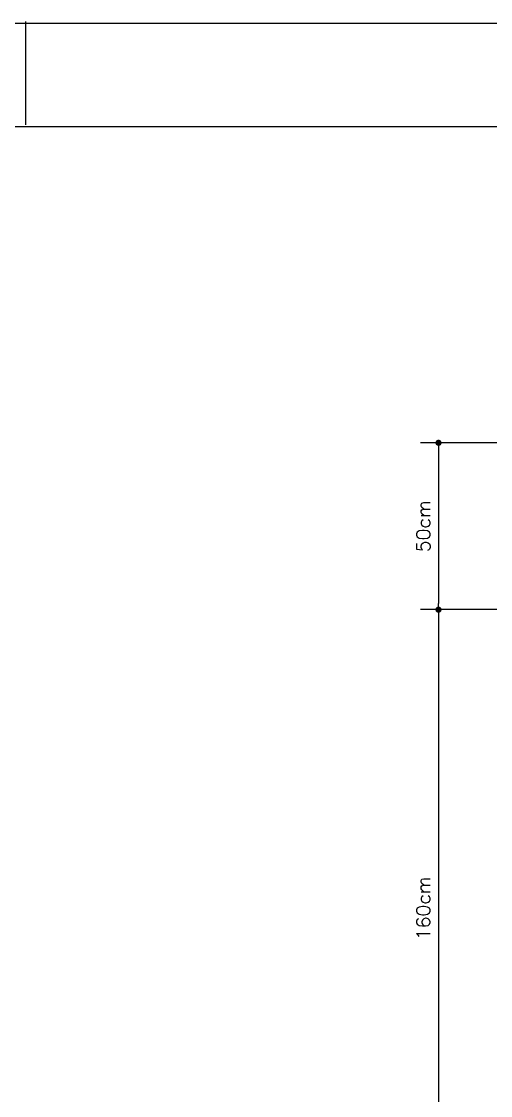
# Model space of a CAD drawing. Header units: millimetres. Extents: x 23536 to 47095, y 9984 to 20154.
# Drawn here: x 23630.73 to 23634.13, y 10078.75 to 10086.55 of the extents above; entities that cross this region are included whole.
import ezdxf

# ---------------------------------------------------------------- set-up
doc = ezdxf.new("R2010")
doc.units = ezdxf.units.MM
doc.header["$LTSCALE"] = 30
doc.header["$MEASUREMENT"] = 0
doc.header["$PDMODE"] = 34
doc.layers.get('0').update_dxf_attribs({"linetype": 'CONTINUOUS'})
doc.layers.get('DEFPOINTS').update_dxf_attribs({"linetype": 'CONTINUOUS'})
doc.layers.add('CERC02', color=3, linetype='CONTINUOUS')
doc.layers.add('LAYER8', color=1, linetype='CONTINUOUS')
doc.styles.add('TEXTOS', font='romans.shx', dxfattribs={"height": 0.1})

# ---------------------------------------------------------------- blocks, each defined once
blk = doc.blocks.new('DOT')
at = {"color": 0, "linetype": 'ByBlock'}
blk.add_line((-0.5, 0), (-1, 0), dxfattribs=at)
at = {"color": 0, "linetype": 'ByBlock', "const_width": 0.5}
blk.add_lwpolyline([(-0.25, 0, 1), (0.25, 0, 1)], format="xyb", close=True, dxfattribs=at)

msp = doc.modelspace()

# ---------------------------------------------------------------- linework, layer by layer
at = {"linetype": 'ByBlock'}
for p, q in [((23634.5694, 10083.4904), (23633.6236, 10083.4904)), ((23633.7536, 10083.4454), (23633.7536, 10082.3245)), ((23634.3277, 10082.2795), (23633.6236, 10082.2795)), ((23633.7536, 10082.2345), (23633.7536, 10077.991))]:
    msp.add_line(p, q, dxfattribs=at)
at = {"layer": 'CERC02'}
for p, q in [((23678.0834, 10086.533), (23616.8834, 10086.533)), ((23630.7584, 10085.7981), (23630.7584, 10086.5481))]:
    msp.add_line(p, q, dxfattribs=at)
at = {"layer": 'DEFPOINTS', "linetype": 'ByBlock'}
msp.add_point((23633.7536, 10082.2795, 1.7192), dxfattribs=at)
at = {"layer": 'LAYER8'}
for p in [(23677.3334, 10085.783), (23641.1426, 10085.783)]:
    msp.add_line(p, (23617.6334, 10085.783), dxfattribs=at)

# ---------------------------------------------------------------- block references
at = {"linetype": 'ByBlock', "xscale": 0.04499999999825377, "yscale": 0.04499999999825377, "zscale": 0.04499999999999993}
for p, rotation in [((23633.7536, 10083.4904), 90), ((23633.7536, 10082.2795), 270), ((23633.7536, 10082.2795), 90)]:
    msp.add_blockref('DOT', p, dxfattribs=dict(at, rotation=rotation))

# ---------------------------------------------------------------- texts
at = {"linetype": 'ByBlock', "char_height": 0.1, "attachment_point": 5, "rotation": 90, "style": 'TEXTOS'}
for s, insert in [('\\A1;50cm', (23633.6436, 10082.8849)), ('\\A1;160cm', (23633.6436, 10080.1127))]:
    msp.add_mtext(s, dxfattribs=dict(at, insert=insert))

doc.saveas('drawing.dxf')
